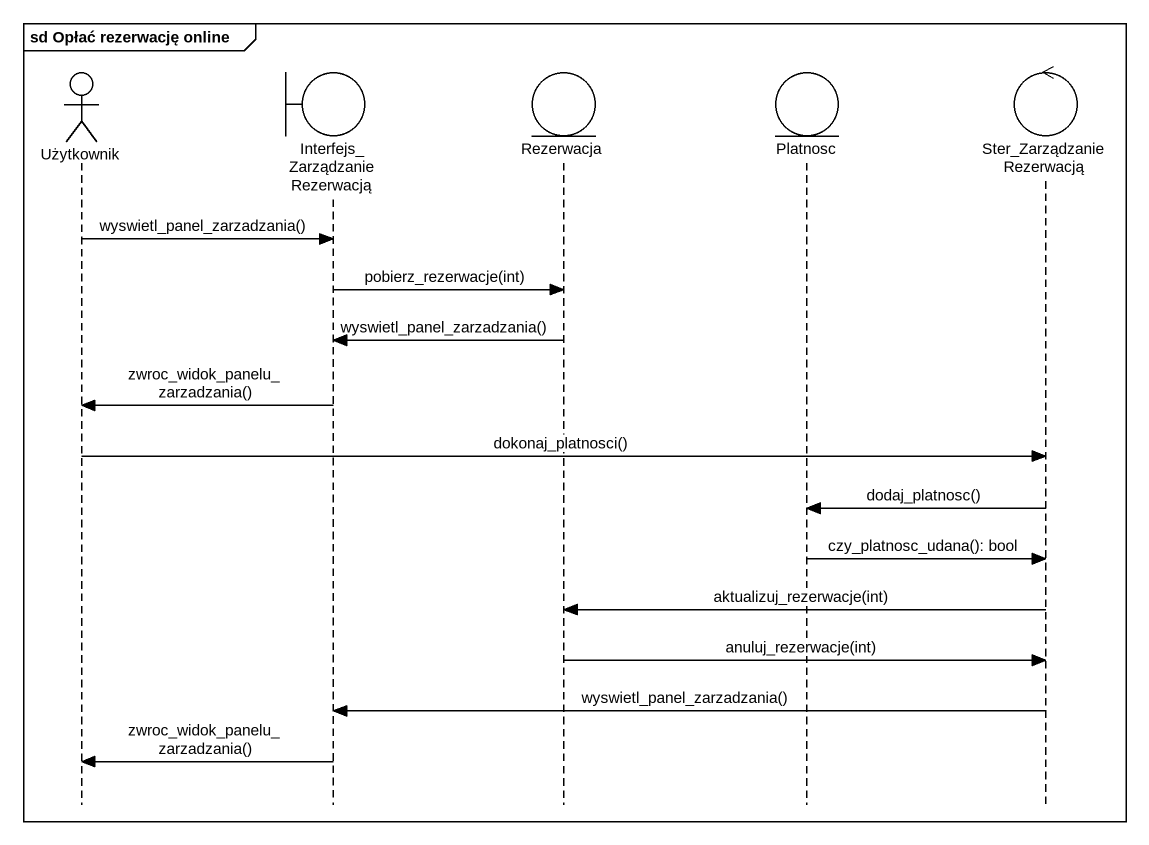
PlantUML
@startuml
mainframe sd Opłać rezerwację online
hide footbox
actor Użytkownik
boundary "Interfejs_ZarządzanieRezerwacją" as Interfejs
entity Rezerwacja
entity Platnosc
control Ster_ZarządzanieRezerwacją

Użytkownik -> Interfejs : wyswietl_panel_zarzadzania()
Interfejs -> Rezerwacja : pobierz_rezerwacje(int)
Rezerwacja -> Interfejs : wyswietl_panel_zarzadzania()
Interfejs -> Użytkownik : zwroc_widok_panelu_zarzadzania()
Użytkownik -> Ster_ZarządzanieRezerwacją : dokonaj_platnosci()
Ster_ZarządzanieRezerwacją -> Platnosc : dodaj_platnosc()
Platnosc -> Ster_ZarządzanieRezerwacją : czy_platnosc_udana(): bool
Ster_ZarządzanieRezerwacją -> Rezerwacja : aktualizuj_rezerwacje(int)
Rezerwacja -> Ster_ZarządzanieRezerwacją : anuluj_rezerwacje(int)
Ster_ZarządzanieRezerwacją -> Interfejs : wyswietl_panel_zarzadzania()
Interfejs -> Użytkownik : zwroc_widok_panelu_zarzadzania()
@enduml
